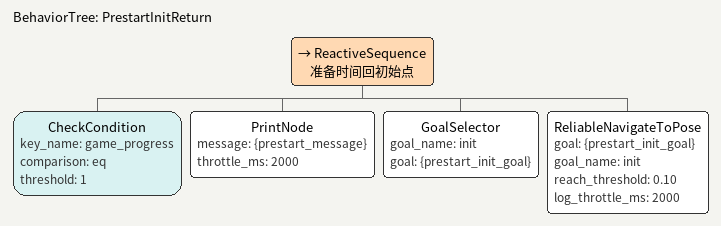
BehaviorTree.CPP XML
<?xml version="1.0" encoding="UTF-8"?>
<root BTCPP_format="4">
  <BehaviorTree ID="PrestartInitReturn">
    <ReactiveSequence name="准备时间回初始点">
      <CheckCondition key_name="game_progress" comparison="eq" threshold="1"/>
      <PrintNode message="{prestart_message}" throttle_ms="2000"/>
      <GoalSelector goal_name="init" goal="{prestart_init_goal}"/>
      <ReliableNavigateToPose
        goal="{prestart_init_goal}"
        goal_name="init"
        reach_threshold="0.10"
        log_throttle_ms="2000"/>
    </ReactiveSequence>
  </BehaviorTree>
</root>
